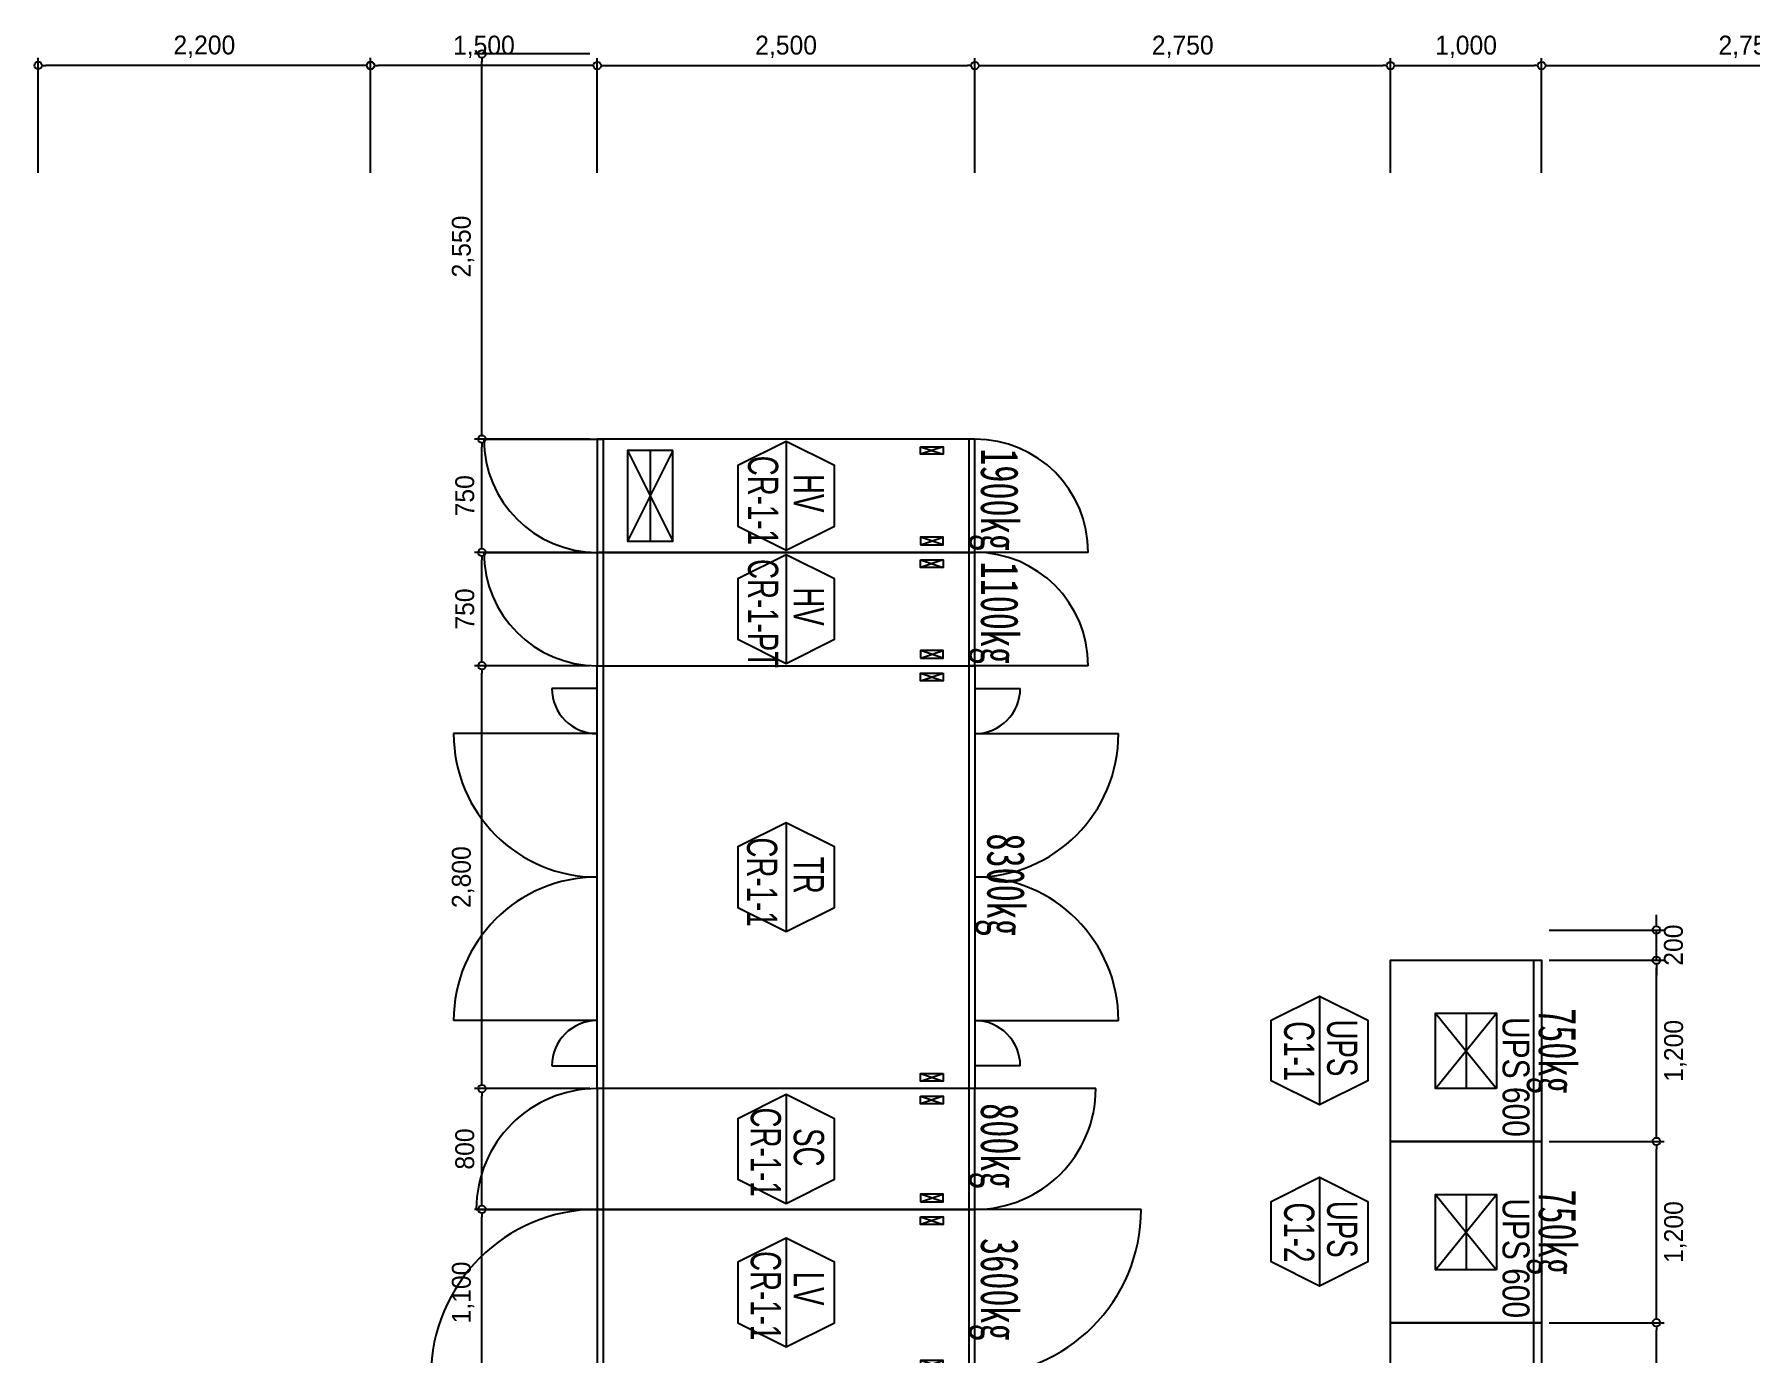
# Model space of a CAD drawing. Header units: millimetres. Extents: x 89978 to 501025, y -351975 to 837171.
# Drawn here: x 101929 to 113281, y -220494 to -211765 of the extents above; entities that cross this region are included whole.
import ezdxf
from ezdxf.enums import TextEntityAlignment as Align

# ---------------------------------------------------------------- set-up
doc = ezdxf.new("R2010")
doc.units = ezdxf.units.MM
doc.header["$LTSCALE"] = 150
doc.layers.get('Defpoints').update_dxf_attribs({"color": 150})
for name, color, linetype in [('------00 Switch Gear', 3, 'Continuous'), ('------00 Switch Gear_Number', 1, 'Continuous'), ('-----36 Dimension', 1, 'Continuous'), ('20251030_전기하중검토', 241, 'Continuous')]:
    doc.layers.add(name, color=color, linetype=linetype)
doc.layers.add('NOPLOT', color=191, linetype='Continuous', plot=False)
doc.styles.add('dd', font='')
doc.styles.add('ELEC', font='')
doc.styles.add('Gtx', font='')
doc.styles.get('dd').set_extended_font_data('DotumChe')
doc.styles.get('ELEC').set_extended_font_data('Dotum')
doc.styles.get('Gtx').set_extended_font_data('Dotum')
doc.dimstyles.new('ELEC', dxfattribs={"dimscale": 100, "dimtxt": 2, "dimasz": 1, "dimexe": 2, "dimexo": 1, "dimgap": 1, "dimtad": 1, "dimdec": 0, "dimrnd": 0.25, "dimzin": 9, "dimdsep": 32, "dimlunit": 6, "dimtxsty": 'ELEC', "dimblk": 'Z_DOT', "dimcen": 3, "dimclrd": 7, "dimclre": 7, "dimclrt": 3, "dimadec": 0, "dimazin": 0, "dimtfac": 1, "dimtdec": 0, "dimtix": 1, "dimtmove": 2, "dimatfit": 1, "dimfxl": 1, "dimarcsym": 0})

# ---------------------------------------------------------------- blocks, each defined once
blk = doc.blocks.new('_DOTBLANK')
at = {"color": 0, "linetype": 'ByBlock'}
blk.add_line((-0.5, 0), (-1, 0), dxfattribs=at)
blk.add_circle((0, 0), 0.5, dxfattribs=at)
blk = doc.blocks.new('*D778')
at = {"layer": '-----36 Dimension', "color": 0, "lineweight": -2, "transparency": 16777216}
for p, q in [((104154, -212682), (104154, -211922)), ((105654, -212683), (105654, -211922)), ((105604, -211972), (104204, -211972))]:
    blk.add_line(p, q, dxfattribs=at)
at = {"layer": 'Defpoints', "color": 0, "transparency": 16777216}
for p in [(104154, -211972), (104154, -212732, 0), (105654, -212733, 0)]:
    blk.add_point(p, dxfattribs=at)
at = {"layer": '-----36 Dimension', "color": 0, "lineweight": -2, "transparency": 16777216, "xscale": 50, "yscale": 50, "zscale": 50, "rotation": 180}
blk.add_blockref('_DOTBLANK', (104154, -211972), dxfattribs=at)
at = {"layer": '-----36 Dimension', "color": 0, "lineweight": -2, "transparency": 16777216, "xscale": 50, "yscale": 50, "zscale": 50}
blk.add_blockref('_DOTBLANK', (105654, -211972), dxfattribs=at)
at = {"layer": '-----36 Dimension', "color": 0, "transparency": 16777216, "insert": (104904, -211848), "char_height": 125, "attachment_point": 5, "style": 'Gtx'}
blk.add_mtext('1,500', dxfattribs=at)
blk = doc.blocks.new('Z_DOT')
for p, q in [((-2, 0), (2, 0)), ((0, -2), (0, 2))]:
    blk.add_line(p, q)
for radius in [2.5, 1.25]:
    blk.add_circle((0, 0), radius)
blk = doc.blocks.new('*D780')
at = {"layer": '-----36 Dimension', "color": 0, "lineweight": -2, "transparency": 16777216}
for p, q in [((101954, -212681, 0), (101954, -211921, 0)), ((104154, -212682, 0), (104154, -211921, 0)), ((104104, -211971, 0), (102004, -211971, 0))]:
    blk.add_line(p, q, dxfattribs=at)
at = {"layer": 'Defpoints', "color": 0, "transparency": 16777216}
for p in [(101954, -211971, 0), (101954, -212731), (104154, -212732)]:
    blk.add_point(p, dxfattribs=at)
at = {"layer": '-----36 Dimension', "color": 0, "lineweight": -2, "transparency": 16777216, "xscale": 50, "yscale": 50, "zscale": 50, "rotation": 180}
blk.add_blockref('_DOTBLANK', (101954, -211971, 0), dxfattribs=at)
at = {"layer": '-----36 Dimension', "color": 0, "lineweight": -2, "transparency": 16777216, "xscale": 50, "yscale": 50, "zscale": 50}
blk.add_blockref('_DOTBLANK', (104154, -211971, 0), dxfattribs=at)
at = {"layer": '-----36 Dimension', "color": 0, "transparency": 16777216, "insert": (103054, -211847, 0), "char_height": 125, "attachment_point": 5, "style": 'Gtx'}
blk.add_mtext('2,200', dxfattribs=at)
blk = doc.blocks.new('UPS 600kV')
at = {"layer": '------00 Switch Gear'}
blk.add_line((800, 850), (-402, 850), dxfattribs=at)
blk.add_lwpolyline([(798, -100), (-402, -100), (-402, 900), (798, 900)], close=True, dxfattribs=at)
at = {"layer": 'NOPLOT'}
for p, q in [((-52, 199), (448, 601)), ((448, 199), (-52, 601)), ((-52, 400), (448, 400))]:
    blk.add_line(p, q, dxfattribs=at)
blk.add_lwpolyline([(448, 601), (448, 199), (-52, 199), (-52, 601)], close=True, dxfattribs=at)
at = {"layer": 'NOPLOT', "style": 'ELEC', "width": 0.85}
blk.add_text('UPS 600', height=178.2, dxfattribs=at).set_placement((-26, 731), align=Align.MIDDLE_LEFT)
blk = doc.blocks.new('1100X2500')
at = {"layer": '------00 Switch Gear'}
for p, q in [((-2460, 1100), (-2460, 0)), ((-210, 1050), (-360, 1000)), ((-360, 1050), (-210, 1000)), ((1100, 1100), (-42, 1100)), ((-40, 1100), (-40, 0)), ((-3600, 0), (-2458, 0)), ((-210, 50), (-360, 100)), ((-360, 50), (-210, 100))]:
    blk.add_line(p, q, dxfattribs=at)
at = {"layer": '------00 Switch Gear', "elevation": 0}
for points in [[(-2500, 1100), (-2500, 0), (0, 0), (0, 1100)], [(-360, 1050), (-210, 1050), (-210, 1000), (-360, 1000)], [(-360, 50), (-210, 50), (-210, 100), (-360, 100)]]:
    blk.add_lwpolyline(points, close=True, dxfattribs=at)
at = {"layer": '------00 Switch Gear'}
for centre, start, end in [((-2500, 0), 90, 180), ((0, 1100), 270, 0)]:
    blk.add_arc(centre, 1100, start, end, dxfattribs=at)
blk = doc.blocks.new('800X2500')
at = {"layer": '------00 Switch Gear'}
for p, q in [((-2460, 800), (-2460, 0)), ((800, 800), (-42, 800)), ((-40, 800), (-40, 0)), ((-210, 750), (-360, 700)), ((-360, 750), (-210, 700)), ((-3300, 0), (-2458, 0)), ((-210, 50), (-360, 100)), ((-360, 50), (-210, 100))]:
    blk.add_line(p, q, dxfattribs=at)
for points in [[(-2500, 800), (-2500, 0), (0, 0), (0, 800)], [(-360, 750), (-210, 750), (-210, 700), (-360, 700)], [(-360, 50), (-210, 50), (-210, 100), (-360, 100)]]:
    blk.add_lwpolyline(points, close=True, dxfattribs=at)
for centre, start, end in [((-2500, 0), 90, 180), ((0, 800), 270, 0)]:
    blk.add_arc(centre, 800, start, end, dxfattribs=at)
blk = doc.blocks.new('*D807')
at = {"layer": '-----36 Dimension', "color": 0, "lineweight": -2, "transparency": 16777216}
for p, q in [((105604, -218745), (104841, -218745)), ((104891, -219495), (104891, -218795)), ((105601, -219545), (104841, -219545))]:
    blk.add_line(p, q, dxfattribs=at)
at = {"layer": 'Defpoints', "color": 0, "transparency": 16777216}
for p in [(104891, -218745), (105654, -218745), (105651, -219545)]:
    blk.add_point(p, dxfattribs=at)
at = {"layer": '-----36 Dimension', "color": 0, "lineweight": -2, "transparency": 16777216, "xscale": 50, "yscale": 50, "zscale": 50}
for p, rotation in [((104891, -218745), 90), ((104891, -219545), 270)]:
    blk.add_blockref('_DOTBLANK', p, dxfattribs=dict(at, rotation=rotation))
at = {"layer": '-----36 Dimension', "color": 0, "transparency": 16777216, "insert": (104778, -219145), "char_height": 125, "attachment_point": 5, "rotation": 90, "style": 'Gtx'}
blk.add_mtext('800', dxfattribs=at)
blk = doc.blocks.new('*D811')
at = {"layer": '-----36 Dimension', "color": 0, "lineweight": -2, "transparency": 16777216}
for p, q in [((105604, -219545), (104841, -219545)), ((104891, -220595), (104891, -219595)), ((105604, -220645), (104841, -220645))]:
    blk.add_line(p, q, dxfattribs=at)
at = {"layer": 'Defpoints', "color": 0, "transparency": 16777216}
for p in [(104891, -219545), (105654, -219545), (105654, -220645)]:
    blk.add_point(p, dxfattribs=at)
at = {"layer": '-----36 Dimension', "color": 0, "lineweight": -2, "transparency": 16777216, "xscale": 50, "yscale": 50, "zscale": 50}
for p, rotation in [((104891, -219545), 90), ((104891, -220645), 270)]:
    blk.add_blockref('_DOTBLANK', p, dxfattribs=dict(at, rotation=rotation))
at = {"layer": '-----36 Dimension', "color": 0, "transparency": 16777216, "insert": (104766, -220095), "char_height": 125, "attachment_point": 5, "rotation": 90, "style": 'Gtx'}
blk.add_mtext('1,100', dxfattribs=at)
blk = doc.blocks.new('750X2500')
at = {"layer": '------00 Switch Gear'}
for p, q in [((-3250, 750), (-2458, 750)), ((-2460, 750), (-2460, 0)), ((-210, 700), (-360, 650)), ((-360, 700), (-210, 650)), ((-40, 750), (-40, 0)), ((-210, 50), (-360, 100)), ((-360, 50), (-210, 100)), ((750, 0), (-42, 0))]:
    blk.add_line(p, q, dxfattribs=at)
for points in [[(-2500, 750), (-2500, 0), (0, 0), (0, 750)], [(-360, 700), (-210, 700), (-210, 650), (-360, 650)], [(-360, 50), (-210, 50), (-210, 100), (-360, 100)]]:
    blk.add_lwpolyline(points, close=True, dxfattribs=at)
for centre, start, end in [((-2500, 750), 180, 270), ((0, 0), 0, 90)]:
    blk.add_arc(centre, 750, start, end, dxfattribs=at)
blk = doc.blocks.new('*D812')
at = {"layer": '-----36 Dimension', "color": 0, "lineweight": -2, "transparency": 16777216}
for p, q in [((105604, -215195), (104841, -215195)), ((104891, -215895), (104891, -215245)), ((105605, -215945), (104841, -215945))]:
    blk.add_line(p, q, dxfattribs=at)
at = {"layer": 'Defpoints', "color": 0, "transparency": 16777216}
for p in [(104891, -215195), (105654, -215195), (105655, -215945)]:
    blk.add_point(p, dxfattribs=at)
at = {"layer": '-----36 Dimension', "color": 0, "lineweight": -2, "transparency": 16777216, "xscale": 50, "yscale": 50, "zscale": 50}
for p, rotation in [((104891, -215195), 90), ((104891, -215945), 270)]:
    blk.add_blockref('_DOTBLANK', p, dxfattribs=dict(at, rotation=rotation))
at = {"layer": '-----36 Dimension', "color": 0, "transparency": 16777216, "insert": (104778, -215570), "char_height": 125, "attachment_point": 5, "rotation": 90, "style": 'Gtx'}
blk.add_mtext('750', dxfattribs=at)
blk = doc.blocks.new('*D813')
at = {"layer": '-----36 Dimension', "color": 0, "lineweight": -2, "transparency": 16777216}
for p, q in [((105604, -214445), (104841, -214445)), ((104891, -215145), (104891, -214495)), ((105604, -215195), (104841, -215195))]:
    blk.add_line(p, q, dxfattribs=at)
at = {"layer": 'Defpoints', "color": 0, "transparency": 16777216}
for p in [(104891, -214445), (105654, -214445), (105654, -215195)]:
    blk.add_point(p, dxfattribs=at)
at = {"layer": '-----36 Dimension', "color": 0, "lineweight": -2, "transparency": 16777216, "xscale": 50, "yscale": 50, "zscale": 50}
for p, rotation in [((104891, -214445), 90), ((104891, -215195), 270)]:
    blk.add_blockref('_DOTBLANK', p, dxfattribs=dict(at, rotation=rotation))
at = {"layer": '-----36 Dimension', "color": 0, "transparency": 16777216, "insert": (104778, -214820), "char_height": 125, "attachment_point": 5, "rotation": 90, "style": 'Gtx'}
blk.add_mtext('750', dxfattribs=at)
blk = doc.blocks.new('*D838')
at = {"layer": '-----36 Dimension', "color": 0, "lineweight": -2, "transparency": 16777216}
for p, q in [((105605, -215945), (104841, -215945)), ((104891, -218695), (104891, -215995)), ((105601, -218745), (104841, -218745))]:
    blk.add_line(p, q, dxfattribs=at)
at = {"layer": 'Defpoints', "color": 0, "transparency": 16777216}
for p in [(104891, -215945), (105655, -215945, 0), (105651, -218745, 0)]:
    blk.add_point(p, dxfattribs=at)
at = {"layer": '-----36 Dimension', "color": 0, "lineweight": -2, "transparency": 16777216, "xscale": 50, "yscale": 50, "zscale": 50}
for p, rotation in [((104891, -215945), 90), ((104891, -218745), 270)]:
    blk.add_blockref('_DOTBLANK', p, dxfattribs=dict(at, rotation=rotation))
at = {"layer": '-----36 Dimension', "color": 0, "transparency": 16777216, "insert": (104766, -217345), "char_height": 125, "attachment_point": 5, "rotation": 90, "style": 'Gtx'}
blk.add_mtext('2,800', dxfattribs=at)
blk = doc.blocks.new('*D754')
at = {"layer": '-----36 Dimension', "color": 0, "lineweight": -2, "transparency": 16777216}
for p, q in [((105654, -212683), (105654, -211922)), ((108154, -212681), (108154, -211922)), ((105704, -211972), (108104, -211972))]:
    blk.add_line(p, q, dxfattribs=at)
at = {"layer": 'Defpoints', "color": 0, "transparency": 16777216}
for p in [(108154, -211972), (105654, -212733), (108154, -212731)]:
    blk.add_point(p, dxfattribs=at)
at = {"layer": '-----36 Dimension', "color": 0, "lineweight": -2, "transparency": 16777216, "xscale": 50, "yscale": 50, "zscale": 50, "rotation": 180}
blk.add_blockref('_DOTBLANK', (105654, -211972), dxfattribs=at)
at = {"layer": '-----36 Dimension', "color": 0, "lineweight": -2, "transparency": 16777216, "xscale": 50, "yscale": 50, "zscale": 50}
blk.add_blockref('_DOTBLANK', (108154, -211972), dxfattribs=at)
at = {"layer": '-----36 Dimension', "color": 0, "transparency": 16777216, "insert": (106904, -211848), "char_height": 125, "attachment_point": 5, "style": 'Gtx'}
blk.add_mtext('2,500', dxfattribs=at)
blk = doc.blocks.new('*D755')
at = {"layer": '-----36 Dimension', "color": 0, "lineweight": -2, "transparency": 16777216}
for p, q in [((108154, -212681), (108154, -211922)), ((110904, -212681), (110904, -211922)), ((108204, -211972), (110854, -211972))]:
    blk.add_line(p, q, dxfattribs=at)
at = {"layer": 'Defpoints', "color": 0, "transparency": 16777216}
for p in [(110904, -211972), (108154, -212731), (110904, -212731)]:
    blk.add_point(p, dxfattribs=at)
at = {"layer": '-----36 Dimension', "color": 0, "lineweight": -2, "transparency": 16777216, "xscale": 50, "yscale": 50, "zscale": 50, "rotation": 180}
blk.add_blockref('_DOTBLANK', (108154, -211972), dxfattribs=at)
at = {"layer": '-----36 Dimension', "color": 0, "lineweight": -2, "transparency": 16777216, "xscale": 50, "yscale": 50, "zscale": 50}
blk.add_blockref('_DOTBLANK', (110904, -211972), dxfattribs=at)
at = {"layer": '-----36 Dimension', "color": 0, "transparency": 16777216, "insert": (109529, -211848), "char_height": 125, "attachment_point": 5, "style": 'Gtx'}
blk.add_mtext('2,750', dxfattribs=at)
blk = doc.blocks.new('*D756')
at = {"layer": '-----36 Dimension', "color": 0, "lineweight": -2, "transparency": 16777216}
for p, q in [((110904, -212681), (110904, -211922)), ((111904, -212681), (111904, -211922)), ((110954, -211972), (111854, -211972))]:
    blk.add_line(p, q, dxfattribs=at)
at = {"layer": 'Defpoints', "color": 0, "transparency": 16777216}
for p in [(111904, -211972), (110904, -212731), (111904, -212731)]:
    blk.add_point(p, dxfattribs=at)
at = {"layer": '-----36 Dimension', "color": 0, "lineweight": -2, "transparency": 16777216, "xscale": 50, "yscale": 50, "zscale": 50, "rotation": 180}
blk.add_blockref('_DOTBLANK', (110904, -211972), dxfattribs=at)
at = {"layer": '-----36 Dimension', "color": 0, "lineweight": -2, "transparency": 16777216, "xscale": 50, "yscale": 50, "zscale": 50}
blk.add_blockref('_DOTBLANK', (111904, -211972), dxfattribs=at)
at = {"layer": '-----36 Dimension', "color": 0, "transparency": 16777216, "insert": (111404, -211848), "char_height": 125, "attachment_point": 5, "style": 'Gtx'}
blk.add_mtext('1,000', dxfattribs=at)
blk = doc.blocks.new('*D757')
at = {"layer": '-----36 Dimension', "color": 0, "lineweight": -2, "transparency": 16777216}
for p, q in [((111904, -212681), (111904, -211922)), ((114654, -212681), (114654, -211922)), ((111954, -211972), (114604, -211972))]:
    blk.add_line(p, q, dxfattribs=at)
at = {"layer": 'Defpoints', "color": 0, "transparency": 16777216}
for p in [(114654, -211972), (111904, -212731), (114654, -212731)]:
    blk.add_point(p, dxfattribs=at)
at = {"layer": '-----36 Dimension', "color": 0, "lineweight": -2, "transparency": 16777216, "xscale": 50, "yscale": 50, "zscale": 50, "rotation": 180}
blk.add_blockref('_DOTBLANK', (111904, -211972), dxfattribs=at)
at = {"layer": '-----36 Dimension', "color": 0, "lineweight": -2, "transparency": 16777216, "xscale": 50, "yscale": 50, "zscale": 50}
blk.add_blockref('_DOTBLANK', (114654, -211972), dxfattribs=at)
at = {"layer": '-----36 Dimension', "color": 0, "transparency": 16777216, "insert": (113279, -211848), "char_height": 125, "attachment_point": 5, "style": 'Gtx'}
blk.add_mtext('2,750', dxfattribs=at)
blk = doc.blocks.new('*D769')
at = {"layer": '-----36 Dimension', "color": 0, "lineweight": -2, "transparency": 16777216}
for p, q in [((105604, -211895), (104841, -211895)), ((104891, -214395), (104891, -211945)), ((105604, -214445), (104841, -214445))]:
    blk.add_line(p, q, dxfattribs=at)
at = {"layer": 'Defpoints', "color": 0, "transparency": 16777216}
for p in [(104891, -211895), (105654, -211895), (105654, -214445)]:
    blk.add_point(p, dxfattribs=at)
at = {"layer": '-----36 Dimension', "color": 0, "lineweight": -2, "transparency": 16777216, "xscale": 50, "yscale": 50, "zscale": 50}
for p, rotation in [((104891, -211895), 90), ((104891, -214445), 270)]:
    blk.add_blockref('_DOTBLANK', p, dxfattribs=dict(at, rotation=rotation))
at = {"layer": '-----36 Dimension', "color": 0, "transparency": 16777216, "insert": (104766, -213170), "char_height": 125, "attachment_point": 5, "rotation": 90, "style": 'Gtx'}
blk.add_mtext('2,550', dxfattribs=at)
blk = doc.blocks.new('*D888')
at = {"layer": '-----36 Dimension', "color": 0, "lineweight": -2, "transparency": 16777216}
for p, q in [((111954, -220295), (112714, -220295)), ((112664, -221445), (112664, -220345)), ((111954, -221495), (112714, -221495))]:
    blk.add_line(p, q, dxfattribs=at)
at = {"layer": 'Defpoints', "color": 0, "transparency": 16777216}
for p in [(111904, -220295), (112664, -220295), (111904, -221495)]:
    blk.add_point(p, dxfattribs=at)
at = {"layer": '-----36 Dimension', "color": 0, "lineweight": -2, "transparency": 16777216, "xscale": 50, "yscale": 50, "zscale": 50}
for p, rotation in [((112664, -220295), 90), ((112664, -221495), 270)]:
    blk.add_blockref('_DOTBLANK', p, dxfattribs=dict(at, rotation=rotation))
at = {"layer": '-----36 Dimension', "color": 0, "transparency": 16777216, "insert": (112789, -220895), "char_height": 125, "attachment_point": 5, "rotation": 90, "style": 'Gtx'}
blk.add_mtext('1,200', dxfattribs=at)
blk = doc.blocks.new('*D889')
at = {"layer": '-----36 Dimension', "color": 0, "lineweight": -2, "transparency": 16777216}
for p, q in [((111954, -219095), (112714, -219095)), ((112664, -220245), (112664, -219145)), ((111954, -220295), (112714, -220295))]:
    blk.add_line(p, q, dxfattribs=at)
at = {"layer": 'Defpoints', "color": 0, "transparency": 16777216}
for p in [(111904, -219095), (112664, -219095), (111904, -220295)]:
    blk.add_point(p, dxfattribs=at)
at = {"layer": '-----36 Dimension', "color": 0, "lineweight": -2, "transparency": 16777216, "xscale": 50, "yscale": 50, "zscale": 50}
for p, rotation in [((112664, -219095), 90), ((112664, -220295), 270)]:
    blk.add_blockref('_DOTBLANK', p, dxfattribs=dict(at, rotation=rotation))
at = {"layer": '-----36 Dimension', "color": 0, "transparency": 16777216, "insert": (112789, -219695), "char_height": 125, "attachment_point": 5, "rotation": 90, "style": 'Gtx'}
blk.add_mtext('1,200', dxfattribs=at)
blk = doc.blocks.new('*D890')
at = {"layer": '-----36 Dimension', "color": 0, "lineweight": -2, "transparency": 16777216}
for p, q in [((111954, -217895), (112714, -217895)), ((112664, -219045), (112664, -217945)), ((111954, -219095), (112714, -219095))]:
    blk.add_line(p, q, dxfattribs=at)
at = {"layer": 'Defpoints', "color": 0, "transparency": 16777216}
for p in [(111904, -217895), (112664, -217895), (111904, -219095)]:
    blk.add_point(p, dxfattribs=at)
at = {"layer": '-----36 Dimension', "color": 0, "lineweight": -2, "transparency": 16777216, "xscale": 50, "yscale": 50, "zscale": 50}
for p, rotation in [((112664, -217895), 90), ((112664, -219095), 270)]:
    blk.add_blockref('_DOTBLANK', p, dxfattribs=dict(at, rotation=rotation))
at = {"layer": '-----36 Dimension', "color": 0, "transparency": 16777216, "insert": (112789, -218495), "char_height": 125, "attachment_point": 5, "rotation": 90, "style": 'Gtx'}
blk.add_mtext('1,200', dxfattribs=at)
blk = doc.blocks.new('*D891')
at = {"layer": '-----36 Dimension', "color": 0, "lineweight": -2, "transparency": 16777216}
for p, q in [((112664, -217645), (112664, -217595)), ((111954, -217695), (112714, -217695)), ((112664, -217895), (112664, -217695)), ((111954, -217895), (112714, -217895)), ((112664, -217945), (112664, -217995))]:
    blk.add_line(p, q, dxfattribs=at)
at = {"layer": 'Defpoints', "color": 0, "transparency": 16777216}
for p in [(111904, -217695), (112664, -217695), (111904, -217895)]:
    blk.add_point(p, dxfattribs=at)
at = {"layer": '-----36 Dimension', "color": 0, "lineweight": -2, "transparency": 16777216, "xscale": 50, "yscale": 50, "zscale": 50}
for p, rotation in [((112664, -217695), 270), ((112664, -217895), 90)]:
    blk.add_blockref('_DOTBLANK', p, dxfattribs=dict(at, rotation=rotation))
at = {"layer": '-----36 Dimension', "color": 0, "transparency": 16777216, "insert": (112777, -217795), "char_height": 125, "attachment_point": 5, "rotation": 90, "style": 'Gtx'}
blk.add_mtext('200', dxfattribs=at)

msp = doc.modelspace()

# ---------------------------------------------------------------- linework, layer by layer
at = {"layer": '------00 Switch Gear'}
for p, q in [((105693.6, -215945), (105693.6, -218745)), ((107793.6, -215995), (107943.6, -216045)), ((107793.6, -216045), (107943.6, -215995)), ((108113.6, -215945), (108113.6, -218745)), ((105653.6, -216095), (105353.6, -216095)), ((108153.6, -216095), (108453.6, -216095)), ((105653.6, -216395), (104703.6, -216395)), ((108153.6, -216395), (109103.6, -216395)), ((105653.6, -218295), (104703.6, -218295)), ((108153.6, -218295), (109103.6, -218295)), ((105353.6, -218595), (105653.6, -218595)), ((107793.6, -218645), (107943.6, -218695)), ((107793.6, -218695), (107943.6, -218645)), ((108453.6, -218595), (108153.6, -218595))]:
    msp.add_line(p, q, dxfattribs=at)
for points in [[(108153.6, -215945), (108153.6, -218745), (105653.6, -218745), (105653.6, -215945)], [(107943.6, -215995), (107943.6, -216045), (107793.6, -216045), (107793.6, -215995)], [(107943.6, -218645), (107943.6, -218695), (107793.6, -218695), (107793.6, -218645)]]:
    msp.add_lwpolyline(points, close=True, dxfattribs=at)
for centre, radius, start, end in [((105653.6, -216095), 300, 180, 270), ((108153.6, -216095), 300, 270, 0), ((105653.6, -216395), 950, 180, 270), ((108153.6, -216395), 950, 270, 0), ((105653.6, -218295), 950, 90, 180), ((108153.6, -218295), 950, 0, 90), ((105653.6, -218595), 300, 90, 180), ((108153.6, -218595), 300, 0, 90)]:
    msp.add_arc(centre, radius, start, end, dxfattribs=at)
at = {"layer": '------00 Switch Gear_Number', "color": 1}
for points in [[(106903.6, -214460), (106903.6, -215180), (107223.6, -215020.3), (107223.6, -214619.6), (106903.6, -214460), (106583.6, -214619.6), (106583.6, -215020.3), (106903.6, -215180)], [(106903.6, -215210), (106903.6, -215930), (107223.6, -215770.3), (107223.6, -215369.6), (106903.6, -215210), (106583.6, -215369.6), (106583.6, -215770.3), (106903.6, -215930)], [(106903.6, -216985), (106903.6, -217705), (107223.6, -217545.3), (107223.6, -217144.6), (106903.6, -216985), (106583.6, -217144.6), (106583.6, -217545.3), (106903.6, -217705)], [(110433.6, -218132.2), (110433.6, -218852.2), (110113.6, -218692.6), (110113.6, -218291.9), (110433.6, -218132.2), (110753.6, -218291.9), (110753.6, -218692.6), (110433.6, -218852.2)], [(110433.6, -219332.2), (110433.6, -220052.2), (110113.6, -219892.6), (110113.6, -219491.9), (110433.6, -219332.2), (110753.6, -219491.9), (110753.6, -219892.6), (110433.6, -220052.2)]]:
    msp.add_lwpolyline(points, dxfattribs=at)
at = {"layer": '------00 Switch Gear_Number', "color": 1, "elevation": 0}
for points in [[(106903.6, -218785), (106903.6, -219505), (107223.6, -219345.3), (107223.6, -218944.6), (106903.6, -218785), (106583.6, -218944.6), (106583.6, -219345.3), (106903.6, -219505)], [(106903.6, -219735), (106903.6, -220455), (107223.6, -220295.3), (107223.6, -219894.6), (106903.6, -219735), (106583.6, -219894.6), (106583.6, -220295.3), (106903.6, -220455)]]:
    msp.add_lwpolyline(points, dxfattribs=at)
at = {"layer": 'NOPLOT'}
for p, q in [((106153.6, -214520), (105853.6, -215120)), ((105853.6, -214520), (106153.6, -215120)), ((106003.6, -214520), (106003.6, -215120))]:
    msp.add_line(p, q, dxfattribs=at)
at = {"layer": 'NOPLOT', "elevation": 0}
msp.add_lwpolyline([(106153.6, -214520), (105853.6, -214520), (105853.6, -215120), (106153.6, -215120)], close=True, dxfattribs=at)

# ---------------------------------------------------------------- block references
at = {"layer": '------00 Switch Gear'}
for name, p in [('750X2500', (108153.6, -215195)), ('750X2500', (108153.6, -215945)), ('800X2500', (108153.6, -219545)), ('1100X2500', (108153.6, -220645))]:
    msp.add_blockref(name, p, dxfattribs=at)
at = {"layer": '------00 Switch Gear', "rotation": 270}
for p in [(111003.6, -218297.4), (111003.6, -219497.4), (111003.6, -220697.4)]:
    msp.add_blockref('UPS 600kV', p, dxfattribs=at)

# ---------------------------------------------------------------- texts
at = {"layer": '------00 Switch Gear_Number', "color": 0, "style": 'ELEC', "width": 0.7}
for s, p in [('CR-1-1', (106751.9, -214850)), ('HV', (107054.7, -214803.2)), ('CR-1-PT', (106751.9, -215600)), ('HV', (107054.7, -215553.2)), ('CR-1-1', (106745.3, -217377.5)), ('TR', (107054.8, -217332.8)), ('C1-1', (110300.1, -218497.3)), ('UPS', (110584.8, -218475.9)), ('CR-1-1', (106770.1, -219165.8)), ('SC', (107054.8, -219134)), ('C1-2', (110300.1, -219697.3)), ('UPS', (110584.8, -219675.9)), ('CR-1-1', (106770.1, -220115.8)), ('LV', (107054.8, -220069))]:
    msp.add_text(s, height=200, rotation=270, dxfattribs=at).set_placement(p, align=Align.MIDDLE_CENTER)
at = {"layer": '20251030_전기하중검토', "style": 'dd', "width": 0.7}
for s, p in [('1900kg', (108283, -214845)), ('1100kg', (108283, -215595)), ('8300kg', (108325, -217395)), ('750kg', (111975, -218495)), ('800kg', (108283, -219124.3)), ('750kg', (111975, -219695)), ('3600kg', (108283, -220074.3))]:
    msp.add_text(s, height=250, rotation=270, dxfattribs=at).set_placement(p, align=Align.MIDDLE)

# ---------------------------------------------------------------- dimensions: what is measured, and where the dimension line sits
at = {"layer": '-----36 Dimension'}
for base, p1, p2, picture, middle in [((101953.6, -211971.4, 0), (104153.6, -212732), (101953.6, -212731.2), '*D780', (103053.6, -211846.8, 0)), ((104153.6, -211972.2, 0), (105653.6, -212732.8), (104153.6, -212732), '*D778', (104903.6, -211847.6, 0)), ((108153.6, -211972.2), (105653.6, -212732.8), (108153.6, -212731.2), '*D754', (106903.6, -211847.6)), ((110903.6, -211972.2), (108153.6, -212731.2), (110903.6, -212731.2), '*D755', (109528.6, -211847.6)), ((111903.6, -211972.2), (110903.6, -212731.2), (111903.6, -212731.2), '*D756', (111403.6, -211847.6)), ((114653.6, -211972.2), (111903.6, -212731.2), (114653.6, -212731.2), '*D757', (113278.6, -211847.6))]:
    dim = msp.add_linear_dim(base=base, p1=p1, p2=p2, dimstyle='ELEC', override={"dimscale": 50, "dimtxt": 2.5, "dimexe": 1, "dimtad": 2, "dimtxsty": 'Gtx', "dimblk1": 'DOTBLANK', "dimblk2": 'DOTBLANK', "dimsah": 1, "dimclrd": 0, "dimclre": 0, "dimclrt": 0}, dxfattribs=at)
    dim.commit()
    dim.dimension.update_dxf_attribs({"geometry": picture, "text_midpoint": middle})
for base, p1, p2, angle, picture, middle in [((104890.8, -211895), (105653.6, -214445), (105653.6, -211895), 270, '*D769', (104766.2, -213170)), ((104890.8, -214445), (105653.6, -215195), (105653.6, -214445), 270, '*D813', (104778.2, -214820)), ((104890.8, -215195), (105654.6, -215945), (105653.6, -215195), 270, '*D812', (104778.2, -215570)), ((104890.8, -215945, 0), (105651.4, -218745, 0), (105654.6, -215945, 0), 270, '*D838', (104766.2, -217345, 0)), ((112664.1, -217695), (111903.6, -217895), (111903.6, -217695), 90, '*D891', (112776.7, -217795)), ((112664.1, -217895), (111903.6, -219095), (111903.6, -217895), 90, '*D890', (112788.8, -218495)), ((104890.8, -218745), (105651.4, -219545), (105653.6, -218745), 90, '*D807', (104778.2, -219145)), ((112664.1, -219095), (111903.6, -220295), (111903.6, -219095), 90, '*D889', (112788.8, -219695)), ((104890.8, -219545), (105653.6, -220645), (105653.6, -219545), 90, '*D811', (104766.2, -220095)), ((112664.1, -220295), (111903.6, -221495), (111903.6, -220295), 90, '*D888', (112788.8, -220895))]:
    dim = msp.add_linear_dim(base=base, p1=p1, p2=p2, angle=angle, dimstyle='ELEC', override={"dimscale": 50, "dimtxt": 2.5, "dimexe": 1, "dimtad": 2, "dimtxsty": 'Gtx', "dimblk1": 'DOTBLANK', "dimblk2": 'DOTBLANK', "dimsah": 1, "dimclrd": 0, "dimclre": 0, "dimclrt": 0}, dxfattribs=at)
    dim.commit()
    dim.dimension.update_dxf_attribs({"geometry": picture, "text_midpoint": middle})

doc.saveas('drawing.dxf')
